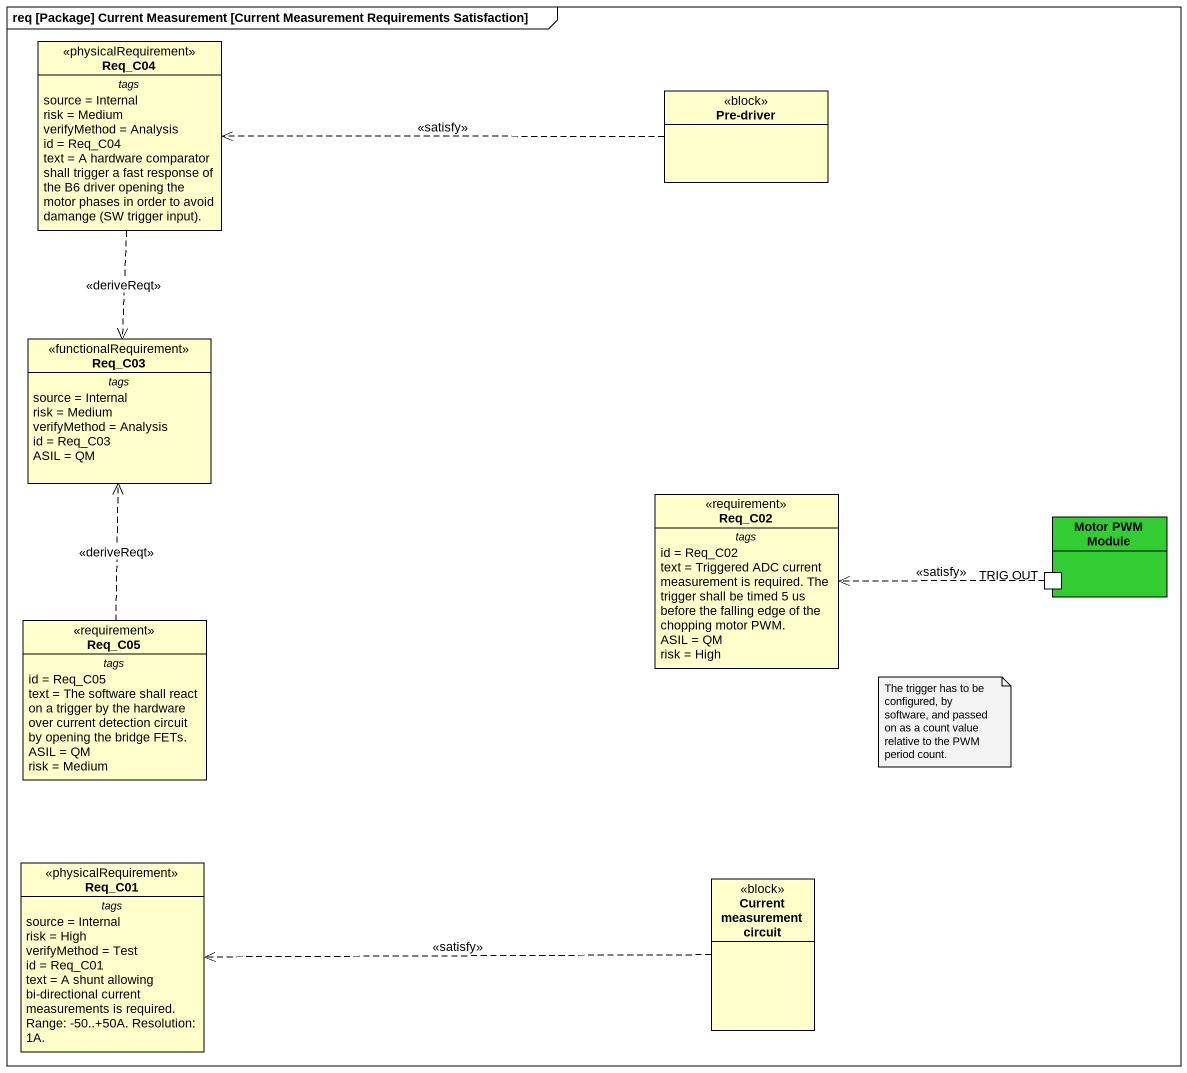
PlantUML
@startuml
mainframe req [Package] Current Measurement [Current Measurement Requirements Satisfaction]
allowmixing
hide circle
hide empty members
class Req_C04 <<physicalRequirement>> {
  -- tags --
  source = Internal
  risk = Medium
  verifyMethod = Analysis
  id = Req_C04
  {field} text = A hardware comparator shall trigger a fast response of the B6 driver opening the motor phases in order to avoid damange (SW trigger input).
}
class "Pre-driver" as Pre_driver <<block>>
class Req_C03 <<functionalRequirement>> {
  -- tags --
  source = Internal
  risk = Medium
  verifyMethod = Analysis
  id = Req_C03
  ASIL = QM
}
class Req_C02 <<requirement>> {
  -- tags --
  id = Req_C02
  text = Triggered ADC current measurement is required. The trigger shall be timed 5 us before the falling edge of the chopping motor PWM.
  ASIL = QM
  risk = High
}
rectangle "Motor PWM Module" as Motor_PWM_Module #32CD32 {
  port "TRIG OUT" as TRIG_OUT
}
class Req_C05 <<requirement>> {
  -- tags --
  id = Req_C05
  text = The software shall react on a trigger by the hardware over current detection circuit by opening the bridge FETs.
  ASIL = QM
  risk = Medium
}
class Req_C01 <<physicalRequirement>> {
  -- tags --
  source = Internal
  risk = High
  verifyMethod = Test
  id = Req_C01
  text = A shunt allowing bi-directional current measurements is required. Range: -50..+50A. Resolution: 1A.
}
class "Current measurement circuit" as Current_measurement_circuit <<block>>
Req_C04 ..> Req_C03 : <<deriveReqt>>
Pre_driver .left.> Req_C04 : <<satisfy>>
TRIG_OUT .left.> Req_C02 : <<satisfy>>
Req_C05 .up.> Req_C03 : <<deriveReqt>>
Current_measurement_circuit .left.> Req_C01 : <<satisfy>>
note as N1
  The trigger has to be configured, by software, and passed on as a count value relative to the PWM period count.
end note
@enduml
